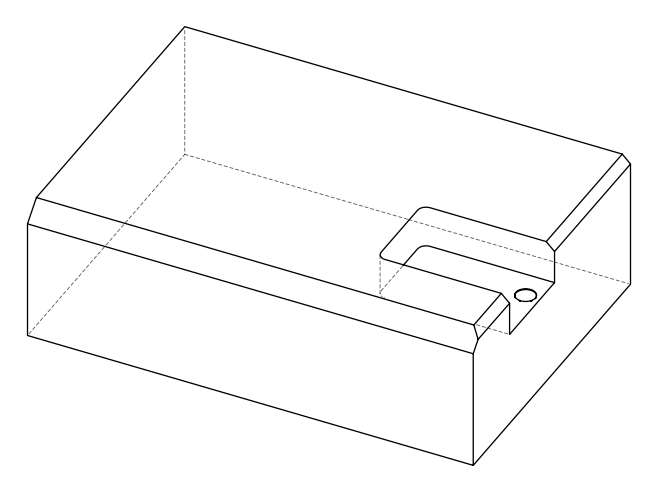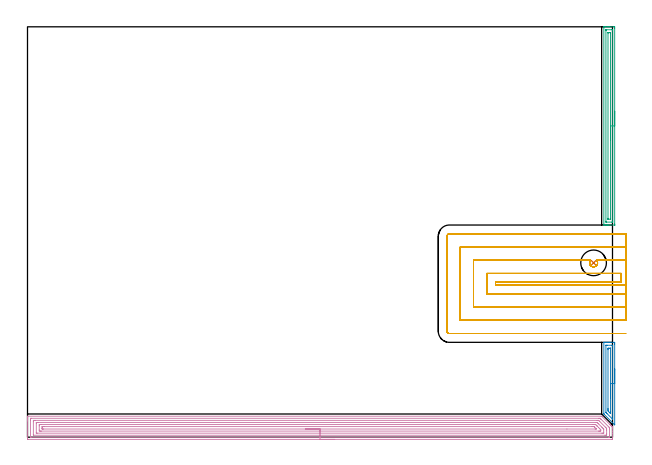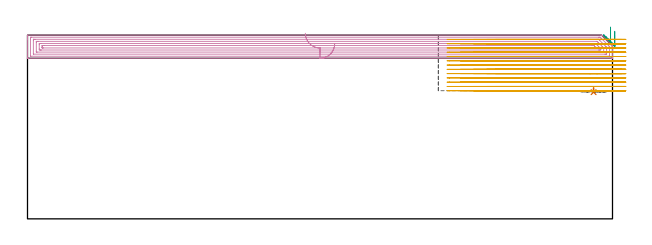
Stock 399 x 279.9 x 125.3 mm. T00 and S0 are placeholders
(PLAN: 5 operations, 2 tool changes, 63 min)
(1 INDEXABLE_INSERT_DRILL_BLIND_HOLE_FROM_SOLID | STEP1POCKET | NXT0302_006 | 0.02 min | 9293 mm3)
(2 AREA_MILL | FG_CHAMFER_SURFACE | UGT0205_001 | 1.47 min | 1794 mm3)
(3 AREA_MILL_1 | FG_CHAMFER_SURFACE_1 | UGT0205_001 | 3.45 min | 3829 mm3)
(4 AREA_MILL_2 | FG_CHAMFER_SURFACE_2 | UGT0205_001 | 19.34 min | 49539 mm3)
(5 MILL_SLOT | SLOT_PARTIAL_RECTANGULAR | NXT0201_011 | Follow Part, ap 3, ae 75% | 38.71 min | 349968 mm3)
(TOOL NXT0302_006 | Index. Insert Drill 17.5mm [880-D1750L25-05] | D17.5 PA176 FL88 Z2)
(TOOL UGT0205_001 | Chamfer Mill 20 x 3 x 45 deg. | D20 FL50 Z2)
(TOOL NXT0201_011 | ENDMILL 12mm [2P460-1200-NA 1630] | D12 FL38 Z6)
(OP 1 INDEXABLE_INSERT_DRILL_BLIND_HOLE_FROM_SOLID)
G17 G21 G94 G90
T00 M6
G54
G17 G0 G90 X386.1 Y118.9 S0 M3
G43 Z135.3 H1
G94 G81 G98 Z86.4 F250. R89.4
G80
M5
M2
(OP 2 AREA_MILL)
G17 G21 G94 G90
T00 M6
G54
G17 G0 G90 X400.5 Y46.55 S1061 M3
G43 Z135.3 H0
Z127.9
G94 G1 Y46.512 Z127.028 F250.
Y46.398 Z126.163
Y46.209 Z125.312
Y45.947 Z124.48
Y45.613 Z123.674
Y45.21 Z122.9
Y44.742 Z122.164
Y44.21 Z121.472
Y43.621 Z120.829
Y42.978 Z120.239
Y42.286 Z119.708
Y41.55 Z119.24
Y40.776 Z118.837
Y39.97 Z118.503
Y39.138 Z118.241
Y38.286 Z118.052
Y37.422 Z117.938
Y36.55 Z117.9
Y8.626
X400.497 Y8.493 Z117.903
X400.492 Y8.414 Z117.906
X400.363 Y8.538 Z118.033
X400.228 Y8.671 Z118.17
X400.167 Y8.732 Z118.231
X393.22 Y15.681 Z125.179
X393.104 Y15.805 Z125.29
X393.1 Y16.086 Z125.3
Y64.577
X393.103 Y64.69 Z125.288
X393.136 Y64.693 Z125.256
X393.421 Y64.7 Z124.978
X394.174 Z124.225
X394.972 Z123.427
X395.464 Z122.932
X395.71 Z122.687
X396.355 Z122.042
X396.6 Z121.797
X397.245 Z121.149
X399.918 Y64.699 Z118.478
X400.483 Y64.696 Z117.914
X400.491 Y64.693 Z117.905
X400.497 Y64.132 Z117.903
X400.5 Y63.551 Z117.9
Y36.55
X399.086 Z119.314
Y12.468
X399.085 Y12.409 Z119.315
X399.08 Y12.293 Z119.32
X399.078 Y12.28 Z119.322
X399.075 Y12.281 Z119.325
X399.057 Y12.295 Z119.343
X399.027 Y12.323 Z119.373
X395.264 Y16.086 Z123.136
X394.573 Y16.785 Z123.827
X394.53 Y16.832 Z123.87
X394.521 Y16.918 Z123.879
X394.517 Y16.975 Z123.883
X394.515 Y17.033 Z123.885
Y62.47
X394.517 Y62.588 Z123.883
X394.521 Y62.665 Z123.879
X394.525 Y62.692 Z123.875
X394.531 Y62.693 Z123.869
X394.573 Y62.696 Z123.827
X395.117 Y62.7 Z123.283
X395.464 Z122.936
X398.681 Y62.698 Z119.719
X399.027 Y62.692 Z119.373
X399.07 Y62.69 Z119.33
X399.079 Y62.528 Z119.321
X399.084 Y62.412 Z119.316
X399.085 Y62.353 Z119.315
X399.086 Y36.55 Z119.314
X397.672 Z120.728
X397.671 Y17.44 Z120.729
X397.67 Y16.975 Z120.73
X397.667 Y16.554 Z120.733
X397.662 Y16.15 Z120.738
X397.245 Y16.559 Z121.155
X396.825 Y16.975 Z121.575
X396.355 Y17.447 Z122.045
X395.941 Y17.865 Z122.459
X395.934 Y18.285 Z122.466
X395.93 Y18.755 Z122.47
X395.929 Y19.18 Z122.471
X395.928 Y19.645 Z122.472
X395.929 Y59.684 Z122.471
X395.93 Y60.108 Z122.47
X395.934 Y60.573 Z122.466
X395.935 Y60.671 Z122.465
X396.101 Y60.69 Z122.299
X396.23 Y60.698 Z122.17
X397.245 Y60.699 Z121.155
X397.372 Y60.697 Z121.028
X397.625 Y60.69 Z120.775
X397.666 Y60.683 Z120.734
X397.668 Y60.67 Z120.732
X397.67 Y60.634 Z120.73
X397.671 Y60.573 Z120.729
X397.672 Y36.55 Z120.728
Y35.678 Z120.766
Y34.814 Z120.88
Y33.962 Z121.069
Y33.13 Z121.331
Y32.324 Z121.665
Y31.55 Z122.068
Y30.814 Z122.537
Y30.122 Z123.068
Y29.479 Z123.657
Y28.89 Z124.301
Y28.358 Z124.993
Y27.89 Z125.728
Y27.487 Z126.502
Y27.153 Z127.308
Y26.891 Z128.14
Y26.702 Z128.992
Y26.588 Z129.857
Y26.55 Z130.728
G0 Z135.3
M5
M2
(OP 3 AREA_MILL_1)
G17 G21 G94 G90
T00 M6
G54
G17 G0 G90 X400.5 Y222.3 S1061 M3
G43 Z135.3 H0
Z127.9
G94 G1 Y222.262 Z127.028 F250.
Y222.148 Z126.164
Y221.959 Z125.312
Y221.697 Z124.48
Y221.363 Z123.674
Y220.96 Z122.9
Y220.492 Z122.164
Y219.96 Z121.472
Y219.371 Z120.829
Y218.728 Z120.24
Y218.036 Z119.708
Y217.3 Z119.24
Y216.526 Z118.837
Y215.72 Z118.503
Y214.888 Z118.241
Y214.037 Z118.052
Y213.172 Z117.938
Y212.3 Z117.9
Y145.315
X400.499 Y144.703 Z117.899
X400.497 Y144.702 Z117.9
X400.493 Y144.7 Z117.904
X396.355 Z122.04
X395.8 Z122.597
X395.464 Z122.932
X394.909 Z123.487
X394.573 Z123.822
X393.901 Z124.498
X393.539 Z124.86
X393.151 Z125.24
X393.103 Y144.71 Z125.288
X393.1 Y144.868 Z125.3
Y279.732
X393.103 Y279.89 Z125.288
X393.149 Y279.893 Z125.242
X393.539 Y279.9 Z124.86
X393.901 Z124.498
X394.573 Z123.822
X395.8 Z122.597
X396.355 Z122.04
X396.968 Z121.427
X399.64 Z118.756
X399.918 Y279.898 Z118.479
X400.492 Y279.893 Z117.906
X400.494 Y279.862 Z117.904
X400.499 Y279.285 Z117.901
X400.5 Y278.701 Z117.9
Y212.3
X399.086 Z119.314
Y147.042
X399.085 Y146.983 Z119.315
X399.08 Y146.866 Z119.32
X399.07 Y146.71 Z119.33
X399.027 Y146.707 Z119.373
X398.536 Y146.701 Z119.864
X394.973 Z123.427
X394.573 Y146.707 Z123.827
X394.523 Y146.71 Z123.877
X394.517 Y146.924 Z123.883
X394.515 Y147.042 Z123.885
X394.514 Y277.558 Z123.886
X394.515 Y277.617 Z123.885
X394.52 Y277.734 Z123.88
X394.53 Y277.89 Z123.87
X394.573 Y277.893 Z123.827
X395.064 Y277.899 Z123.336
X398.627 Z119.773
X399.027 Y277.893 Z119.373
X399.077 Y277.89 Z119.323
X399.083 Y277.676 Z119.317
X399.085 Y277.558 Z119.315
X399.086 Y212.3 Z119.314
X397.672 Z120.728
X397.671 Y148.888 Z120.729
X397.669 Y148.781 Z120.731
X397.667 Y148.728 Z120.733
X397.665 Y148.711 Z120.735
X397.619 Y148.708 Z120.781
X397.431 Y148.701 Z120.969
X396.355 Y148.7 Z122.045
X396.168 Y148.702 Z122.232
X396.043 Y148.706 Z122.357
X395.946 Y148.71 Z122.454
X395.935 Y148.725 Z122.465
X395.933 Y148.746 Z122.467
X395.931 Y148.888 Z122.469
X395.929 Y149.315 Z122.471
Y275.713
X395.93 Y275.819 Z122.47
X395.933 Y275.872 Z122.467
X395.935 Y275.89 Z122.465
X395.981 Y275.892 Z122.419
X396.169 Y275.899 Z122.231
X397.245 Y275.9 Z121.155
X397.432 Y275.898 Z120.968
X397.557 Y275.895 Z120.843
X397.654 Y275.89 Z120.746
X397.665 Y275.875 Z120.735
X397.667 Y275.854 Z120.733
X397.669 Y275.713 Z120.731
X397.671 Y275.286 Z120.729
X397.672 Y212.3 Z120.728
Y211.428 Z120.767
Y210.564 Z120.88
Y209.712 Z121.069
Y208.88 Z121.332
Y208.074 Z121.665
Y207.3 Z122.068
Y206.564 Z122.537
Y205.872 Z123.068
Y205.229 Z123.657
Y204.64 Z124.301
Y204.109 Z124.993
Y203.64 Z125.728
Y203.237 Z126.502
Y202.903 Z127.308
Y202.641 Z128.14
Y202.452 Z128.992
Y202.338 Z129.857
Y202.3 Z130.728
G0 Z135.3
M5
M2
(OP 4 AREA_MILL_2)
G17 G21 G94 G90
T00 M6
G54
G17 G0 G90 X209.5 Y-1.5 S1061 M3
G43 Z135.3 H0
Z119.5
G94 G1 X209.462 Z118.628 F250.
X209.348 Z117.764
X209.159 Z116.912
X208.897 Z116.08
X208.563 Z115.274
X208.16 Z114.5
X207.692 Z113.764
X207.16 Z113.072
X206.571 Z112.429
X205.928 Z111.84
X205.236 Z111.309
X204.5 Z110.84
X203.726 Z110.437
X202.92 Z110.103
X202.088 Z109.841
X201.236 Z109.652
X200.372 Z109.538
X199.5 Z109.5
X0.625 Z109.501
X0.198 Y-1.495 Z109.503
X0.01 Y-1.492 Z109.506
X0. Y-1.076 Z109.922
Y11.237 Z122.232
Y11.767 Z122.764
Y12.117 Z123.113
Y12.647 Z123.643
Y12.996 Z123.991
X0.001 Y13.964 Z124.963
X0.01 Y14.298 Z125.289
X0.178 Y14.3 Z125.3
X391.225
X391.595 Y14.297 Z125.288
X391.941 Y13.96 Z124.958
X397.303 Y8.599 Z119.595
X397.633 Y8.267 Z119.267
X397.86 Y8.04 Z119.04
X398.077 Y7.824 Z118.822
X398.183 Y7.719 Z118.715
X398.281 Y7.619 Z118.618
X398.375 Y7.525 Z118.524
X398.476 Y7.426 Z118.422
X398.57 Y7.33 Z118.33
X398.673 Y7.227 Z118.226
X398.769 Y7.133 Z118.129
X398.858 Y7.042 Z118.041
X398.971 Y6.925 Z117.925
X398.996 Y6.893 Z117.891
X399. Y6.755 Z117.754
Y5.96 Z116.954
Y3.852 Z114.849
Y2.442 Z113.438
Y-0.811 Z110.186
X398.996 Y-1.076 Z109.922
X398.99 Y-1.492 Z109.506
X398.802 Y-1.495 Z109.503
X398.375 Y-1.5 Z109.5
X199.5
Y-0.086 Z110.914
X2.299 Y-0.085 Z110.915
X2.045 Y-0.08 Z110.92
X2.019 Y-0.079 Z110.921
X2.01 Y-0.067 Z110.933
X2.004 Y-0.033 Z110.967
X2.002 Y0.001 Z111.001
X2. Y0.209 Z111.209
Y11.643 Z122.643
X2.004 Y12.117 Z123.117
X2.01 Y12.513 Z123.513
X2.031 Y12.879 Z123.879
X2.412 Y12.884 Z123.884
X2.525 Y12.885 Z123.885
X389.55 Y12.886 Z123.886
X390.331 Y12.885 Z123.885
X390.446 Y12.883 Z123.883
X390.539 Y12.879 Z123.879
X390.564 Y12.874 Z123.874
X390.705 Y12.739 Z123.739
X390.874 Y12.574 Z123.574
X391.112 Y12.338 Z123.338
X391.225 Y12.226 Z123.226
X396.603 Y6.847 Z117.847
X396.99 Y6.444 Z117.444
X396.996 Y5.96 Z116.96
X396.999 Y5.555 Z116.555
X397. Y1.157 Z112.157
X396.997 Y0.683 Z111.683
X396.991 Y0.287 Z111.287
X396.969 Y-0.079 Z110.921
X396.588 Y-0.084 Z110.916
X396.475 Y-0.085 Z110.915
X199.5 Y-0.086 Z110.914
Y1.328 Z112.328
X4.2 Y1.329 Z112.329
X4.121 Y1.33 Z112.33
X4.058 Y1.333 Z112.333
X4.023 Y1.335 Z112.335
X4.01 Y1.367 Z112.367
X4.005 Y1.563 Z112.563
X4.001 Y1.758 Z112.758
X4. Y10.554 Z121.554
X4.002 Y11.237 Z122.237
X4.005 Y11.43 Z122.43
X4.009 Y11.458 Z122.458
X4.025 Y11.465 Z122.465
X4.081 Y11.467 Z122.467
X4.2 Y11.469 Z122.469
X4.856 Y11.471 Z122.471
X5.094 Y11.472 Z122.472
X388.543 Y11.471 Z122.471
X389.201 Y11.47 Z122.47
X389.437 Y11.466 Z122.466
X389.512 Y11.465 Z122.465
X389.594 Y11.395 Z122.395
X389.757 Y11.237 Z122.237
X390.331 Y10.669 Z121.669
X394.161 Y6.84 Z117.84
X394.8 Y6.199 Z117.199
X394.916 Y6.077 Z117.077
X394.971 Y6.017 Z117.017
X394.99 Y5.96 Z116.96
X394.996 Y5.767 Z116.767
X394.999 Y5.081 Z116.081
X395. Y4.884 Z115.884
Y2.246 Z113.246
X394.998 Y1.563 Z112.563
X394.996 Y1.37 Z112.37
X394.991 Y1.342 Z112.342
X394.975 Y1.335 Z112.335
X394.919 Y1.333 Z112.333
X394.8 Y1.331 Z112.331
X394.144 Y1.329 Z112.329
X393.906 Y1.328 Z112.328
X199.5
Y2.743 Z113.743
X6.576
X6.142 Y2.745 Z113.745
X6.055 Y2.747 Z113.747
X6.021 Y2.749 Z113.749
X6.01 Y2.784 Z113.784
X6.007 Y2.888 Z113.888
X6. Y3.309 Z114.309
Y9.466 Z120.466
X6.004 Y9.912 Z120.912
X6.007 Y10.02 Z121.02
X6.01 Y10.043 Z121.043
X6.028 Y10.05 Z121.05
X6.097 Y10.053 Z121.053
X6.295 Y10.056 Z121.056
X6.881 Y10.057 Z121.057
X7.187
X387.955
X388.249 Y10.055 Z121.055
X388.396 Y10.053 Z121.053
X388.467 Y10.05 Z121.05
X388.501 Y10.038 Z121.038
X388.543 Y10.003 Z121.003
X389.072 Y9.478 Z120.478
X389.437 Y9.114 Z120.114
X391.711 Y6.84 Z117.84
X392.119 Y6.43 Z117.43
X392.579 Y5.96 Z116.96
X392.99 Y5.524 Z116.524
X393. Y5.093 Z116.093
Y3.334 Z114.334
X392.996 Y2.888 Z113.888
X392.993 Y2.78 Z113.78
X392.991 Y2.757 Z113.757
X392.972 Y2.75 Z113.75
X392.903 Y2.747 Z113.747
X392.706 Y2.744 Z113.744
X392.119 Y2.743 Z113.743
X391.813
X199.5
Y4.157 Z115.157
X9.608
X8.712 Y4.159 Z115.159
X8.669 Y4.16 Z115.16
X8.01 Y4.201 Z115.201
X8.001 Y4.858 Z115.858
Y7.719 Z118.719
X8.004 Y8.374 Z119.374
X8.01 Y8.599 Z119.599
X8.627 Y8.64 Z119.64
X8.669 Y8.641 Z119.641
X9.518 Y8.643 Z119.643
X385.817
X386.712 Y8.641 Z119.641
X386.756 Y8.64 Z119.64
X387.491 Y8.599 Z119.599
X387.649 Y8.447 Z119.447
X388.382 Y7.719 Z118.719
X388.543 Y7.559 Z118.559
X389.437 Y6.665 Z117.665
X390.14 Y5.96 Z116.96
X390.331 Y5.767 Z116.767
X390.99 Y5.081 Z116.081
X390.995 Y4.428 Z115.428
X390.99 Y4.201 Z115.201
X390.373 Y4.16 Z115.16
X390.331 Y4.159 Z115.159
X389.482 Y4.157 Z115.157
X199.5
Y5.571 Z116.571
X10.852
X10.457 Y5.573 Z116.573
X10.062 Y5.577 Z116.577
X10.017 Y5.578 Z116.578
X10.01 Y5.612 Z116.612
X10.005 Y5.691 Z116.691
X10.002 Y5.811 Z116.811
X10. Y5.96 Z116.96
Y6.409 Z117.409
X10.002 Y6.84 Z117.84
X10.005 Y7.064 Z118.064
X10.01 Y7.176 Z118.176
X10.014 Y7.222 Z118.222
X10.066 Y7.224 Z118.224
X10.457 Y7.227 Z118.227
X10.955 Y7.229 Z118.229
X11.35
X384.968
X385.467 Y7.228 Z118.228
X385.862 Y7.226 Z118.226
X386.367 Y7.222 Z118.222
X386.756 Y6.891 Z117.891
X386.81 Y6.84 Z117.84
X387.649 Y6.002 Z117.002
X387.689 Y5.96 Z116.96
X388.038 Y5.578 Z116.578
X387.649 Y5.575 Z116.575
X387.15 Y5.572 Z116.572
X367.939 Y5.571 Z116.571
X199.5
X198.628 Z116.609
X197.764 Z116.723
X196.912 Z116.912
X196.08 Z117.174
X195.274 Z117.508
X194.5 Z117.911
X193.764 Z118.38
X193.072 Z118.911
X192.429 Z119.5
X191.84 Z120.143
X191.308 Z120.835
X190.84 Z121.571
X190.437 Z122.345
X190.103 Z123.151
X189.841 Z123.983
X189.652 Z124.835
X189.538 Z125.7
X189.5 Z126.571
G0 Z135.3
M5
M2
(OP 5 MILL_SLOT)
G17 G21 G94 G90
T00 M6
G54
G17 G0 G90 X408. Y103.7 S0 M3
G43 Z135.3 H1
Z122.385
G94 G1 X405. F250.
X319.2 F500.
Y105.7
X405.
Y111.7
X313.2
Y97.7
X405.
X408. F250.
Y120.7
X405.
X388.169 F500.
G2 X388.555 Y120.124 R2.747
X387.926 Y116.857 R2.745
X384.996 Y116.384 R2.777
X383.365 Y119.118 R2.76
X384.033 Y120.7 R2.753
G1 X304.2
Y88.7
X405.
X408. F250.
Y129.7
X405.
X295.2 F500.
Y79.7
X405.
X408. F250.
Y138.7
X405.
X287.7 F500.
G3 X286.2 Y137.2 R1.5
G1 Y72.2
G3 X287.7 Y70.7 R1.5
G1 X405.
X408. F250.
G0 Y103.7 Z119.469
G1 X405.
X319.2 F500.
Y105.7
X405.
Y111.7
X313.2
Y97.7
X405.
X408. F250.
Y120.7
X405.
X388.169 F500.
G2 X388.555 Y120.124 R2.747
X387.926 Y116.857 R2.749
X384.996 Y116.384 R2.777
X383.365 Y119.118 R2.761
X384.033 Y120.7 R2.753
G1 X304.2
Y88.7
X405.
X408. F250.
Y129.7
X405.
X295.2 F500.
Y79.7
X405.
X408. F250.
Y138.7
X405.
X287.7 F500.
G3 X286.2 Y137.2 R1.5
G1 Y72.2
G3 X287.7 Y70.7 R1.5
G1 X405.
X408. F250.
G0 Y103.7 Z116.554
G1 X405.
X319.2 F500.
Y105.7
X405.
Y111.7
X313.2
Y97.7
X405.
X408. F250.
Y120.7
X405.
X388.168 F500.
G2 X388.553 Y120.126 R2.748
G1 X388.625 Y119.969
G2 X388.08 Y117.007 R2.749
X387.923 Y116.855 R2.745
X385.426 Y116.241 R2.776
X384.996 Y116.384 R2.777
X383.365 Y119.118 R2.761
X384.033 Y120.7 R2.753
G1 X304.2
Y88.7
X405.
X408. F250.
Y129.7
X405.
X295.2 F500.
Y79.7
X405.
X408. F250.
Y138.7
X405.
X287.7 F500.
G3 X286.2 Y137.2 R1.5
G1 Y72.2
G3 X287.7 Y70.7 R1.5
G1 X405.
X408. F250.
G0 Y103.7 Z113.638
G1 X405.
X319.2 F500.
Y105.7
X405.
Y111.7
X313.2
Y97.7
X405.
X408. F250.
Y120.7
X405.
X388.168 F500.
G2 X388.553 Y120.126 R2.748
X387.923 Y116.855 R2.745
X385.429 Y116.24 R2.776
X384.996 Y116.384 R2.777
X383.365 Y119.118 R2.761
X384.033 Y120.7 R2.754
G1 X304.2
Y88.7
X405.
X408. F250.
Y129.7
X405.
X295.2 F500.
Y79.7
X405.
X408. F250.
Y138.7
X405.
X287.7 F500.
G3 X286.2 Y137.2 R1.5
G1 Y72.2
G3 X287.7 Y70.7 R1.5
G1 X405.
X408. F250.
G0 Y103.7 Z110.723
G1 X405.
X319.2 F500.
Y105.7
X405.
Y111.7
X313.2
Y97.7
X405.
X408. F250.
Y120.7
X405.
X388.169 F500.
G2 X388.555 Y120.124 R2.747
X387.926 Y116.857 R2.745
X384.996 Y116.384 R2.777
X383.365 Y119.118 R2.76
X384.033 Y120.7 R2.754
G1 X304.2
Y88.7
X405.
X408. F250.
Y129.7
X405.
X295.2 F500.
Y79.7
X405.
X408. F250.
Y138.7
X405.
X287.7 F500.
G3 X286.2 Y137.2 R1.5
G1 Y72.2
G3 X287.7 Y70.7 R1.5
G1 X405.
X408. F250.
G0 Y103.7 Z107.808
G1 X405.
X319.2 F500.
Y105.7
X405.
Y111.7
X313.2
Y97.7
X405.
X408. F250.
Y120.7
X405.
X388.169 F500.
G2 X388.555 Y120.124 R2.747
X387.926 Y116.857 R2.749
X384.996 Y116.384 R2.777
X383.365 Y119.118 R2.761
X384.033 Y120.7 R2.753
G1 X304.2
Y88.7
X405.
X408. F250.
Y129.7
X405.
X295.2 F500.
Y79.7
X405.
X408. F250.
Y138.7
X405.
X287.7 F500.
G3 X286.2 Y137.2 R1.5
G1 Y72.2
G3 X287.7 Y70.7 R1.5
G1 X405.
X408. F250.
G0 Y103.7 Z104.892
G1 X405.
X319.2 F500.
Y105.7
X405.
Y111.7
X313.2
Y97.7
X405.
X408. F250.
Y120.7
X405.
X388.168 F500.
G2 X388.555 Y120.124 R2.751
X388.14 Y117.071 R2.749
X387.922 Y116.854 R2.745
X385.427 Y116.24 R2.776
X384.996 Y116.384 R2.777
X383.365 Y119.118 R2.761
X384.033 Y120.7 R2.753
G1 X304.2
Y88.7
X405.
X408. F250.
Y129.7
X405.
X295.2 F500.
Y79.7
X405.
X408. F250.
Y138.7
X405.
X287.7 F500.
G3 X286.2 Y137.2 R1.5
G1 Y72.2
G3 X287.7 Y70.7 R1.5
G1 X405.
X408. F250.
G0 Y103.7 Z101.977
G1 X405.
X319.2 F500.
Y105.7
X405.
Y111.7
X313.2
Y97.7
X405.
X408. F250.
Y120.7
X405.
X388.168 F500.
G2 X388.555 Y120.124 R2.751
X387.922 Y116.854 R2.745
X387.456 Y116.522 R2.776
X385.084 Y116.349 R2.778
G1 X384.996 Y116.384
G2 X383.365 Y119.118 R2.761
X384.033 Y120.7 R2.754
G1 X304.2
Y88.7
X405.
X408. F250.
Y129.7
X405.
X295.2 F500.
Y79.7
X405.
X408. F250.
Y138.7
X405.
X287.7 F500.
G3 X286.2 Y137.2 R1.5
G1 Y72.2
G3 X287.7 Y70.7 R1.5
G1 X405.
X408. F250.
G0 Y103.7 Z99.062
G1 X405.
X319.2 F500.
Y105.7
X405.
Y111.7
X313.2
Y97.7
X405.
X408. F250.
Y120.7
X405.
X388.169 F500.
G2 X388.555 Y120.124 R2.747
X388.196 Y117.136 R2.745
X387.926 Y116.858 R2.744
X385.088 Y116.347 R2.778
G1 X384.996 Y116.384
G2 X383.365 Y119.118 R2.76
X384.033 Y120.7 R2.754
G1 X304.2
Y88.7
X405.
X408. F250.
Y129.7
X405.
X295.2 F500.
Y79.7
X405.
X408. F250.
Y138.7
X405.
X287.7 F500.
G3 X286.2 Y137.2 R1.5
G1 Y72.2
G3 X287.7 Y70.7 R1.5
G1 X405.
X408. F250.
G0 Y103.7 Z96.146
G1 X405.
X319.2 F500.
Y105.7
X405.
Y111.7
X313.2
Y97.7
X405.
X408. F250.
Y120.7
X405.
X388.169 F500.
G2 X388.555 Y120.124 R2.747
X387.926 Y116.857 R2.745
X384.996 Y116.384 R2.777
X383.365 Y119.118 R2.761
X384.033 Y120.7 R2.753
G1 X304.2
Y88.7
X405.
X408. F250.
Y129.7
X405.
X295.2 F500.
Y79.7
X405.
X408. F250.
Y138.7
X405.
X287.7 F500.
G3 X286.2 Y137.2 R1.5
G1 Y72.2
G3 X287.7 Y70.7 R1.5
G1 X405.
X408. F250.
G0 Y103.7 Z93.231
G1 X405.
X319.2 F500.
Y105.7
X405.
Y111.7
X313.2
Y97.7
X405.
X408. F250.
Y120.7
X405.
X388.169 F500.
G2 X388.555 Y120.124 R2.747
X387.926 Y116.857 R2.747
X384.996 Y116.384 R2.777
X383.365 Y119.118 R2.761
X384.033 Y120.7 R2.753
G1 X304.2
Y88.7
X405.
X408. F250.
Y129.7
X405.
X295.2 F500.
Y79.7
X405.
X408. F250.
Y138.7
X405.
X287.7 F500.
G3 X286.2 Y137.2 R1.5
G1 Y72.2
G3 X287.7 Y70.7 R1.5
G1 X405.
X408. F250.
G0 Y103.7 Z90.315
G1 X405.
X319.2 F500.
Y105.7
X405.
Y111.7
X313.2
Y97.7
X405.
X408. F250.
Y120.7
X405.
X388.169 F500.
G2 X388.554 Y120.125 R2.747
G1 X388.603 Y120.02
G2 X388.028 Y116.954 R2.747
G1 X387.925 Y116.856
G2 X385.42 Y116.242 R2.777
X384.996 Y116.384 R2.777
X383.365 Y119.118 R2.761
X384.033 Y120.7 R2.753
G1 X304.2
Y88.7
X405.
X408. F250.
Y129.7
X405.
X295.2 F500.
Y79.7
X405.
X408. F250.
Y138.7
X405.
X287.7 F500.
G3 X286.2 Y137.2 R1.5
G1 Y72.2
G3 X287.7 Y70.7 R1.5
G1 X405.
X408. F250.
G0 Y103.7 Z87.4
G1 X405.
X319.2 F500.
Y105.7
X405.
Y111.7
X313.2
Y97.7
X405.
X408. F250.
Y120.7
X405.
X388.169 F500.
G2 X388.554 Y120.125 R2.747
X387.906 Y116.84 R2.745
X385.427 Y116.24 R2.793
X385.032 Y116.369 R2.777
X383.747 Y117.491 R2.759
X383.365 Y119.118 R2.761
X384.033 Y120.7 R2.753
G1 X304.2
Y88.7
X405.
X408. F250.
Y129.7
X405.
X295.2 F500.
Y79.7
X405.
X408. F250.
Y138.7
X405.
X287.7 F500.
G3 X286.2 Y137.2 R1.5
G1 Y72.2
G3 X287.7 Y70.7 R1.5
G1 X405.
X408. F250.
G0 Z135.3
M5
M2
